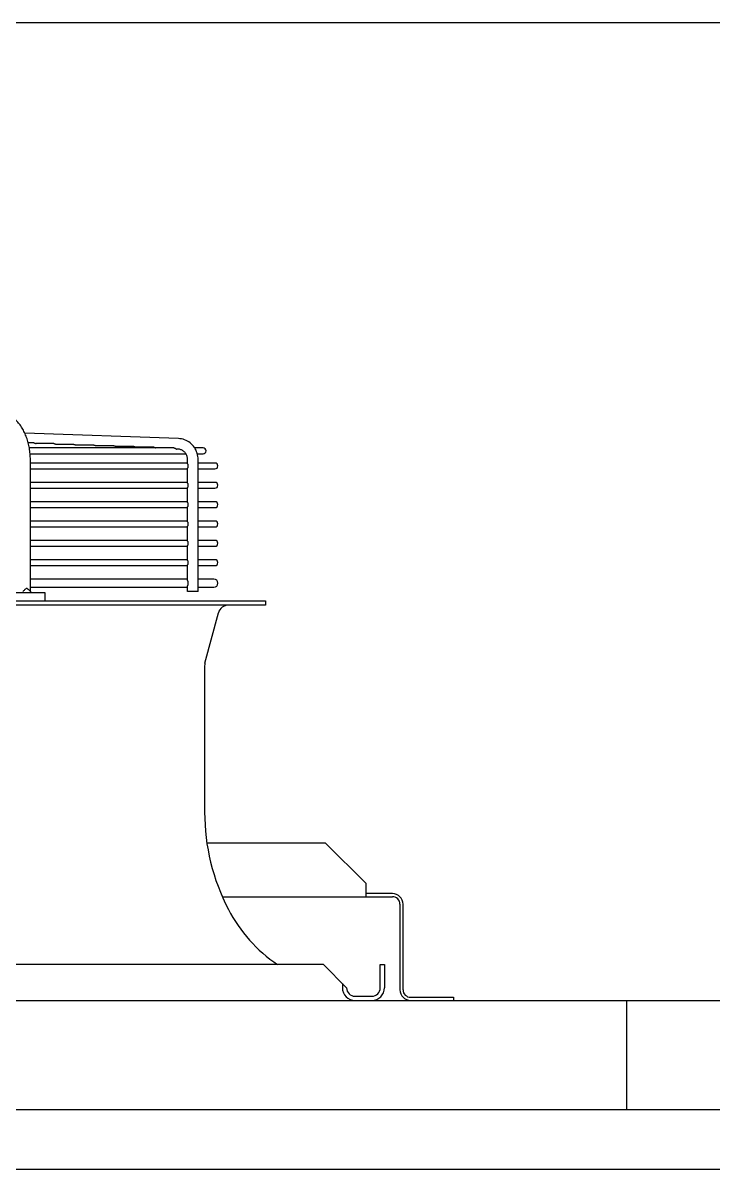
# Model space of a CAD drawing. Header units: millimetres. Extents: x 17700 to 32328, y 19251 to 29476.
# Drawn here: x 18006.14 to 18019.06, y 19593.38 to 19614.85 of the extents above; entities that cross this region are included whole.
import ezdxf

# ---------------------------------------------------------------- set-up
doc = ezdxf.new("R2010")
doc.units = ezdxf.units.MM
doc.header["$LTSCALE"] = 5
doc.layers.add('UNIT', color=6, linetype='Continuous')
doc.styles.add('SUBMITTAL', font='romans.shx', dxfattribs={"width": 0.75})
doc.dimstyles.new('SUBMITTAL', dxfattribs={"dimtxt": 0.09375, "dimasz": 0.09375, "dimexe": 0.03125, "dimexo": 0.0625, "dimgap": 0.0625, "dimtad": 0, "dimdec": 4, "dimzin": 4, "dimdsep": 46, "dimlunit": 4, "dimtxsty": 'SUBMITTAL', "dimcen": 0.09375, "dimclre": 6, "dimadec": 0, "dimazin": 0, "dimtfac": 1, "dimtdec": 0, "dimtofl": 0, "dimtmove": 0, "dimatfit": 3, "dimfxl": 0, "dimfrac": 2, "dimtolj": 1, "dimtzin": 4, "dimarcsym": 0})

msp = doc.modelspace()

# ---------------------------------------------------------------- linework, layer by layer
at = {"layer": 'UNIT'}
for p, q in [((18009.0516, 19607.0623), (18006.1764, 19607.1663)), ((18006.3466, 19606.9814), (18006.2423, 19606.9814)), ((18006.7208, 19606.9679), (18006.3874, 19606.9679)), ((18007.0949, 19606.9544), (18006.7615, 19606.9544)), ((18007.4691, 19606.9409), (18007.1357, 19606.9409)), ((18008.9659, 19606.8869), (18006.2628, 19606.8869)), ((18006.2771, 19606.7767), (18009.1944, 19606.7767)), ((18007.8433, 19606.9274), (18007.5099, 19606.9274)), ((18008.2175, 19606.9139), (18007.8841, 19606.9139)), ((18008.5917, 19606.9004), (18008.2583, 19606.9004)), ((18009.0445, 19606.8656), (18009.0223, 19606.8664)), ((18009.5161, 19606.8869), (18009.3575, 19606.8869)), ((18009.4071, 19606.7767), (18009.5161, 19606.7767)), ((18006.2817, 19604.1995), (18006.2817, 19606.6689)), ((18009.2249, 19606.605), (18006.2817, 19606.605)), ((18009.2249, 19606.589), (18009.2249, 19606.6689)), ((18009.2249, 19606.2268), (18009.2249, 19606.5107)), ((18009.4217, 19604.1995), (18009.4217, 19606.6689)), ((18009.7365, 19606.605), (18009.4217, 19606.605)), ((18006.2817, 19606.4948), (18009.2249, 19606.4948)), ((18009.4217, 19606.4948), (18009.7365, 19606.4948)), ((18009.2249, 19606.2428), (18006.2817, 19606.2428)), ((18006.2817, 19606.1326), (18009.2249, 19606.1326)), ((18009.2249, 19605.8646), (18009.2249, 19606.1485)), ((18009.7365, 19606.2428), (18009.4217, 19606.2428)), ((18009.4217, 19606.1326), (18009.7365, 19606.1326)), ((18009.2249, 19605.8806), (18006.2817, 19605.8806)), ((18009.7365, 19605.8806), (18009.4217, 19605.8806)), ((18006.2817, 19605.7704), (18009.2249, 19605.7704)), ((18009.2249, 19605.5024), (18009.2249, 19605.7863)), ((18009.4217, 19605.7704), (18009.7365, 19605.7704)), ((18009.2249, 19605.5184), (18006.2817, 19605.5184)), ((18009.7365, 19605.5184), (18009.4217, 19605.5184)), ((18006.2817, 19605.4081), (18009.2249, 19605.4081)), ((18009.2249, 19605.1402), (18009.2249, 19605.4241)), ((18009.4217, 19605.4081), (18009.7365, 19605.4081)), ((18009.2249, 19605.1562), (18006.2817, 19605.1562)), ((18006.2817, 19605.0459), (18009.2249, 19605.0459)), ((18009.2249, 19604.778), (18009.2249, 19605.0619)), ((18009.7365, 19605.1562), (18009.4217, 19605.1562)), ((18009.4217, 19605.0459), (18009.7365, 19605.0459)), ((18009.2249, 19604.794), (18006.2817, 19604.794)), ((18009.7365, 19604.794), (18009.4217, 19604.794)), ((18006.2817, 19604.6837), (18009.2249, 19604.6837)), ((18009.2249, 19604.4023), (18009.2249, 19604.6997)), ((18009.4217, 19604.6837), (18009.7365, 19604.6837)), ((18009.2249, 19604.4318), (18006.2817, 19604.4318)), ((18009.7149, 19604.4318), (18009.4217, 19604.4318)), ((18004.3244, 19604.1798), (18006.5515, 19604.1798)), ((18006.2817, 19604.2782), (18009.2249, 19604.2782)), ((18006.5515, 19604.1798), (18006.5515, 19604.0223)), ((18009.2249, 19604.1995), (18009.2249, 19604.3077)), ((18009.4217, 19604.1995), (18009.2249, 19604.1995)), ((18009.4217, 19604.2782), (18009.7149, 19604.2782)), ((17976.9452, 19604.0223), (18010.6853, 19604.0223)), ((18010.6853, 19603.9436), (17976.9452, 19603.9436)), ((18010.6853, 19604.0223), (18010.6853, 19603.9436)), ((18009.5503, 19602.8558), (18009.8014, 19603.7974)), ((18009.5436, 19602.8051), (18009.5436, 19600.0641)), ((18011.8083, 19599.484), (18009.5866, 19599.484)), ((18012.5583, 19598.734), (18011.8083, 19599.484)), ((18012.5583, 19598.734), (18012.5583, 19598.484)), ((18009.8746, 19598.484), (18013.0583, 19598.484)), ((18013.0583, 19598.542), (18012.5583, 19598.542)), ((18013.1993, 19598.343), (18013.1993, 19596.741)), ((18013.2573, 19596.741), (18013.2573, 19598.343)), ((18011.768, 19597.2113), (17975.8625, 19597.2113)), ((18011.768, 19597.2113), (18012.2011, 19596.7782)), ((18012.831, 19596.7782), (18012.831, 19597.2113)), ((18012.831, 19597.2113), (18012.9098, 19597.2113)), ((18012.9098, 19597.2113), (18012.9098, 19596.7782)), ((18012.1224, 19596.857), (18012.1224, 19596.7782)), ((17970.1903, 19596.542), (18159.1644, 19596.542)), ((18012.3586, 19596.6207), (18012.6735, 19596.6207)), ((18013.3983, 19596.6), (18014.1993, 19596.6)), ((18014.1993, 19596.6), (18014.1993, 19596.542)), ((18017.4403, 19596.542), (18017.4403, 19594.4924)), ((18159.1644, 19594.4924), (17970.1903, 19594.4924)), ((17974.4403, 19593.3829), (18154.9285, 19593.3829))]:
    msp.add_line(p, q, dxfattribs=at)
for centre, radius, start, end in [((18009.5161, 19606.8318), 0.0551, 270, 90), ((18009.7365, 19606.5499), 0.0551, 270, 90), ((18009.7365, 19606.1877), 0.0551, 270, 90), ((18009.7365, 19605.8255), 0.0551, 270, 90), ((18009.7365, 19605.4633), 0.0551, 270, 90), ((18009.7365, 19605.1011), 0.0551, 270, 90), ((18009.7365, 19604.7389), 0.0551, 270, 90), ((18009.7149, 19604.355), 0.0768, 270, 90), ((18009.9916, 19603.7467), 0.1969, 90, 165.06858), ((18009.7405, 19602.8051), 0.1969, 165.06858, 180), ((18013.4806, 19600.0641), 3.937, 180, 207.50184), ((18013.0583, 19598.343), 0.199, 0, 90), ((18013.0583, 19598.343), 0.141, 0, 90), ((18012.5028, 19599.5551), 2.8346, 207.50184, 235.77552), ((18012.3586, 19596.7782), 0.2362, 180, 270), ((18012.3586, 19596.7782), 0.1575, 180, 270), ((18012.6735, 19596.7782), 0.2362, 270, 0), ((18012.6735, 19596.7782), 0.1575, 270, 0), ((18013.3983, 19596.741), 0.199, 180, 270), ((18013.3983, 19596.741), 0.141, 180, 270)]:
    msp.add_arc(centre, radius, start, end, dxfattribs=at)
for points, knots in [([(18006.2817, 19606.6689), (18006.2817, 19606.7044), (18006.2802, 19606.7403), (18006.2772, 19606.7757), (18006.2742, 19606.8112), (18006.2698, 19606.8461), (18006.2639, 19606.8808), (18006.258, 19606.9154), (18006.2506, 19606.9498), (18006.2418, 19606.9833), (18006.2331, 19607.0167), (18006.223, 19607.0493), (18006.2115, 19607.081), (18006.2, 19607.1128), (18006.1871, 19607.1438), (18006.1731, 19607.1734), (18006.159, 19607.203), (18006.1438, 19607.2313), (18006.1274, 19607.2583), (18006.111, 19607.2854), (18006.0933, 19607.3112), (18006.0747, 19607.3354), (18006.0562, 19607.3595), (18006.0367, 19607.382), (18006.0163, 19607.4029), (18005.9958, 19607.4237), (18005.9744, 19607.443), (18005.9523, 19607.4603), (18005.9303, 19607.4777), (18005.9077, 19607.4931), (18005.8843, 19607.5066), (18005.861, 19607.5201), (18005.837, 19607.5318), (18005.8127, 19607.5413), (18005.7884, 19607.5509), (18005.7638, 19607.5583), (18005.7389, 19607.5638), (18005.714, 19607.5692), (18005.6886, 19607.5726), (18005.6635, 19607.5738)], [0, 0, 0, 0, 0.076921, 0.076921, 0.076921, 0.1538421, 0.1538421, 0.1538421, 0.2307631, 0.2307631, 0.2307631, 0.3076842, 0.3076842, 0.3076842, 0.3846052, 0.3846052, 0.3846052, 0.4615263, 0.4615263, 0.4615263, 0.5384473, 0.5384473, 0.5384473, 0.6153684, 0.6153684, 0.6153684, 0.6922894, 0.6922894, 0.6922894, 0.7692105, 0.7692105, 0.7692105, 0.8461315, 0.8461315, 0.8461315, 0.9230526, 0.9230526, 0.9230526, 1, 1, 1, 1]), ([(18006.3466, 19606.9814), (18006.3467, 19606.9814), (18006.3468, 19606.9814), (18006.347, 19606.9814), (18006.3479, 19606.9814), (18006.3489, 19606.9814), (18006.3499, 19606.9813), (18006.3508, 19606.9812), (18006.3518, 19606.9811), (18006.3528, 19606.981), (18006.3538, 19606.9809), (18006.3548, 19606.9808), (18006.3558, 19606.9806), (18006.3568, 19606.9804), (18006.3578, 19606.9802), (18006.3588, 19606.98), (18006.3598, 19606.9798), (18006.3608, 19606.9795), (18006.3618, 19606.9793), (18006.3628, 19606.979), (18006.3638, 19606.9787), (18006.3648, 19606.9784), (18006.3658, 19606.9781), (18006.3668, 19606.9777), (18006.3678, 19606.9774), (18006.3688, 19606.977), (18006.3698, 19606.9766), (18006.3708, 19606.9762), (18006.3718, 19606.9758), (18006.3728, 19606.9754), (18006.3738, 19606.975), (18006.3748, 19606.9745), (18006.3758, 19606.9741), (18006.3767, 19606.9736), (18006.3777, 19606.9731), (18006.3787, 19606.9726), (18006.3796, 19606.9721), (18006.3806, 19606.9716), (18006.3815, 19606.9711), (18006.3825, 19606.9706), (18006.3834, 19606.9701), (18006.3843, 19606.9696), (18006.3853, 19606.9691), (18006.386, 19606.9687), (18006.3867, 19606.9683), (18006.3874, 19606.9679)], [0.48439597, 0.48439597, 0.48439597, 0.48439597, 0.48780488, 0.48780488, 0.48780488, 0.51219512, 0.51219512, 0.51219512, 0.53658537, 0.53658537, 0.53658537, 0.56097561, 0.56097561, 0.56097561, 0.58536585, 0.58536585, 0.58536585, 0.6097561, 0.6097561, 0.6097561, 0.63414634, 0.63414634, 0.63414634, 0.65853659, 0.65853659, 0.65853659, 0.68292683, 0.68292683, 0.68292683, 0.70731707, 0.70731707, 0.70731707, 0.73170732, 0.73170732, 0.73170732, 0.75609756, 0.75609756, 0.75609756, 0.7804878, 0.7804878, 0.7804878, 0.80487805, 0.80487805, 0.80487805, 0.82380204, 0.82380204, 0.82380204, 0.82380204]), ([(18006.7208, 19606.9679), (18006.7209, 19606.9679), (18006.721, 19606.9679), (18006.7212, 19606.9679), (18006.7221, 19606.9679), (18006.7231, 19606.9679), (18006.7241, 19606.9678), (18006.725, 19606.9677), (18006.726, 19606.9677), (18006.727, 19606.9675), (18006.728, 19606.9674), (18006.729, 19606.9673), (18006.73, 19606.9671), (18006.731, 19606.9669), (18006.732, 19606.9667), (18006.733, 19606.9665), (18006.734, 19606.9663), (18006.735, 19606.966), (18006.736, 19606.9658), (18006.737, 19606.9655), (18006.738, 19606.9652), (18006.739, 19606.9649), (18006.74, 19606.9646), (18006.741, 19606.9642), (18006.742, 19606.9639), (18006.743, 19606.9635), (18006.744, 19606.9631), (18006.745, 19606.9627), (18006.746, 19606.9623), (18006.747, 19606.9619), (18006.748, 19606.9614), (18006.749, 19606.961), (18006.75, 19606.9605), (18006.7509, 19606.9601), (18006.7519, 19606.9596), (18006.7529, 19606.9591), (18006.7538, 19606.9586), (18006.7548, 19606.9581), (18006.7558, 19606.9576), (18006.7567, 19606.9571), (18006.7576, 19606.9566), (18006.7586, 19606.9561), (18006.7595, 19606.9556), (18006.7602, 19606.9552), (18006.7609, 19606.9548), (18006.7615, 19606.9544)], [0.48440995, 0.48440995, 0.48440995, 0.48440995, 0.48780488, 0.48780488, 0.48780488, 0.51219512, 0.51219512, 0.51219512, 0.53658537, 0.53658537, 0.53658537, 0.56097561, 0.56097561, 0.56097561, 0.58536585, 0.58536585, 0.58536585, 0.6097561, 0.6097561, 0.6097561, 0.63414634, 0.63414634, 0.63414634, 0.65853659, 0.65853659, 0.65853659, 0.68292683, 0.68292683, 0.68292683, 0.70731707, 0.70731707, 0.70731707, 0.73170732, 0.73170732, 0.73170732, 0.75609756, 0.75609756, 0.75609756, 0.7804878, 0.7804878, 0.7804878, 0.80487805, 0.80487805, 0.80487805, 0.82345363, 0.82345363, 0.82345363, 0.82345363]), ([(18007.0949, 19606.9544), (18007.0951, 19606.9544), (18007.0952, 19606.9544), (18007.0953, 19606.9544), (18007.0963, 19606.9544), (18007.0973, 19606.9544), (18007.0982, 19606.9543), (18007.0992, 19606.9542), (18007.1002, 19606.9542), (18007.1012, 19606.954), (18007.1022, 19606.9539), (18007.1032, 19606.9538), (18007.1042, 19606.9536), (18007.1052, 19606.9534), (18007.1062, 19606.9532), (18007.1072, 19606.953), (18007.1082, 19606.9528), (18007.1092, 19606.9526), (18007.1102, 19606.9523), (18007.1112, 19606.952), (18007.1122, 19606.9517), (18007.1132, 19606.9514), (18007.1142, 19606.9511), (18007.1153, 19606.9507), (18007.1163, 19606.9504), (18007.1173, 19606.95), (18007.1183, 19606.9496), (18007.1193, 19606.9492), (18007.1202, 19606.9488), (18007.1212, 19606.9484), (18007.1222, 19606.9479), (18007.1232, 19606.9475), (18007.1242, 19606.947), (18007.1252, 19606.9466), (18007.1261, 19606.9461), (18007.1271, 19606.9456), (18007.1281, 19606.9451), (18007.129, 19606.9446), (18007.13, 19606.9441), (18007.1309, 19606.9436), (18007.1318, 19606.9431), (18007.1328, 19606.9426), (18007.1337, 19606.9421), (18007.1344, 19606.9417), (18007.135, 19606.9413), (18007.1357, 19606.9409)], [0.48442393, 0.48442393, 0.48442393, 0.48442393, 0.48780488, 0.48780488, 0.48780488, 0.51219512, 0.51219512, 0.51219512, 0.53658537, 0.53658537, 0.53658537, 0.56097561, 0.56097561, 0.56097561, 0.58536585, 0.58536585, 0.58536585, 0.6097561, 0.6097561, 0.6097561, 0.63414634, 0.63414634, 0.63414634, 0.65853659, 0.65853659, 0.65853659, 0.68292683, 0.68292683, 0.68292683, 0.70731707, 0.70731707, 0.70731707, 0.73170732, 0.73170732, 0.73170732, 0.75609756, 0.75609756, 0.75609756, 0.7804878, 0.7804878, 0.7804878, 0.80487805, 0.80487805, 0.80487805, 0.82310602, 0.82310602, 0.82310602, 0.82310602]), ([(18007.4691, 19606.9409), (18007.4693, 19606.9409), (18007.4694, 19606.9409), (18007.4695, 19606.9409), (18007.4705, 19606.9409), (18007.4715, 19606.9409), (18007.4724, 19606.9408), (18007.4734, 19606.9407), (18007.4744, 19606.9407), (18007.4754, 19606.9405), (18007.4764, 19606.9404), (18007.4774, 19606.9403), (18007.4784, 19606.9401), (18007.4794, 19606.9399), (18007.4804, 19606.9397), (18007.4814, 19606.9395), (18007.4824, 19606.9393), (18007.4834, 19606.9391), (18007.4844, 19606.9388), (18007.4854, 19606.9385), (18007.4864, 19606.9382), (18007.4874, 19606.9379), (18007.4885, 19606.9376), (18007.4895, 19606.9372), (18007.4905, 19606.9369), (18007.4915, 19606.9365), (18007.4925, 19606.9361), (18007.4935, 19606.9357), (18007.4945, 19606.9353), (18007.4955, 19606.9349), (18007.4964, 19606.9344), (18007.4974, 19606.934), (18007.4984, 19606.9335), (18007.4994, 19606.9331), (18007.5003, 19606.9326), (18007.5013, 19606.9321), (18007.5023, 19606.9316), (18007.5032, 19606.9311), (18007.5042, 19606.9306), (18007.5051, 19606.9301), (18007.5061, 19606.9296), (18007.507, 19606.9291), (18007.5079, 19606.9286), (18007.5086, 19606.9282), (18007.5092, 19606.9278), (18007.5099, 19606.9274)], [0.48443789, 0.48443789, 0.48443789, 0.48443789, 0.48780488, 0.48780488, 0.48780488, 0.51219512, 0.51219512, 0.51219512, 0.53658537, 0.53658537, 0.53658537, 0.56097561, 0.56097561, 0.56097561, 0.58536585, 0.58536585, 0.58536585, 0.6097561, 0.6097561, 0.6097561, 0.63414634, 0.63414634, 0.63414634, 0.65853659, 0.65853659, 0.65853659, 0.68292683, 0.68292683, 0.68292683, 0.70731707, 0.70731707, 0.70731707, 0.73170732, 0.73170732, 0.73170732, 0.75609756, 0.75609756, 0.75609756, 0.7804878, 0.7804878, 0.7804878, 0.80487805, 0.80487805, 0.80487805, 0.82275922, 0.82275922, 0.82275922, 0.82275922]), ([(18009.4217, 19606.6689), (18009.4217, 19606.7088), (18009.4158, 19606.7488), (18009.3924, 19606.8252), (18009.3749, 19606.8616), (18009.3301, 19606.9274), (18009.3026, 19606.9569), (18009.2401, 19607.006), (18009.2051, 19607.0256), (18009.1306, 19607.0531), (18009.0912, 19607.0609), (18009.0516, 19607.0623)], [1.5707963, 1.5707963, 1.5707963, 1.5707963, 1.8779743, 1.8779743, 2.1851522, 2.1851522, 2.4923302, 2.4923302, 2.7995081, 2.7995081, 3.1066861, 3.1066861, 3.1066861, 3.1066861]), ([(18007.8433, 19606.9274), (18007.8435, 19606.9274), (18007.8436, 19606.9274), (18007.8437, 19606.9274), (18007.8447, 19606.9274), (18007.8457, 19606.9274), (18007.8466, 19606.9273), (18007.8476, 19606.9273), (18007.8486, 19606.9272), (18007.8496, 19606.927), (18007.8506, 19606.9269), (18007.8516, 19606.9268), (18007.8526, 19606.9266), (18007.8536, 19606.9264), (18007.8546, 19606.9262), (18007.8556, 19606.926), (18007.8566, 19606.9258), (18007.8576, 19606.9256), (18007.8586, 19606.9253), (18007.8596, 19606.925), (18007.8606, 19606.9247), (18007.8617, 19606.9244), (18007.8627, 19606.9241), (18007.8637, 19606.9237), (18007.8647, 19606.9234), (18007.8657, 19606.923), (18007.8667, 19606.9226), (18007.8677, 19606.9222), (18007.8687, 19606.9218), (18007.8697, 19606.9214), (18007.8706, 19606.9209), (18007.8716, 19606.9205), (18007.8726, 19606.92), (18007.8736, 19606.9196), (18007.8746, 19606.9191), (18007.8755, 19606.9186), (18007.8765, 19606.9181), (18007.8774, 19606.9176), (18007.8784, 19606.9171), (18007.8793, 19606.9166), (18007.8803, 19606.9161), (18007.8812, 19606.9156), (18007.8821, 19606.915), (18007.8828, 19606.9147), (18007.8834, 19606.9143), (18007.8841, 19606.9139)], [0.48445184, 0.48445184, 0.48445184, 0.48445184, 0.48780488, 0.48780488, 0.48780488, 0.51219512, 0.51219512, 0.51219512, 0.53658537, 0.53658537, 0.53658537, 0.56097561, 0.56097561, 0.56097561, 0.58536585, 0.58536585, 0.58536585, 0.6097561, 0.6097561, 0.6097561, 0.63414634, 0.63414634, 0.63414634, 0.65853659, 0.65853659, 0.65853659, 0.68292683, 0.68292683, 0.68292683, 0.70731707, 0.70731707, 0.70731707, 0.73170732, 0.73170732, 0.73170732, 0.75609756, 0.75609756, 0.75609756, 0.7804878, 0.7804878, 0.7804878, 0.80487805, 0.80487805, 0.80487805, 0.82241329, 0.82241329, 0.82241329, 0.82241329]), ([(18008.2175, 19606.9139), (18008.2177, 19606.9139), (18008.2178, 19606.9139), (18008.2179, 19606.9139), (18008.2189, 19606.9139), (18008.2198, 19606.9139), (18008.2208, 19606.9138), (18008.2218, 19606.9138), (18008.2228, 19606.9137), (18008.2238, 19606.9136), (18008.2248, 19606.9134), (18008.2258, 19606.9133), (18008.2268, 19606.9131), (18008.2278, 19606.9129), (18008.2288, 19606.9128), (18008.2298, 19606.9125), (18008.2308, 19606.9123), (18008.2318, 19606.9121), (18008.2328, 19606.9118), (18008.2338, 19606.9115), (18008.2348, 19606.9112), (18008.2359, 19606.9109), (18008.2369, 19606.9106), (18008.2379, 19606.9102), (18008.2389, 19606.9099), (18008.2399, 19606.9095), (18008.2409, 19606.9091), (18008.2419, 19606.9087), (18008.2429, 19606.9083), (18008.2439, 19606.9079), (18008.2449, 19606.9074), (18008.2458, 19606.907), (18008.2468, 19606.9065), (18008.2478, 19606.906), (18008.2488, 19606.9056), (18008.2497, 19606.9051), (18008.2507, 19606.9046), (18008.2517, 19606.9041), (18008.2526, 19606.9036), (18008.2536, 19606.9031), (18008.2545, 19606.9026), (18008.2554, 19606.902), (18008.2563, 19606.9015), (18008.257, 19606.9012), (18008.2576, 19606.9008), (18008.2583, 19606.9004)], [0.48446578, 0.48446578, 0.48446578, 0.48446578, 0.48780488, 0.48780488, 0.48780488, 0.51219512, 0.51219512, 0.51219512, 0.53658537, 0.53658537, 0.53658537, 0.56097561, 0.56097561, 0.56097561, 0.58536585, 0.58536585, 0.58536585, 0.6097561, 0.6097561, 0.6097561, 0.63414634, 0.63414634, 0.63414634, 0.65853659, 0.65853659, 0.65853659, 0.68292683, 0.68292683, 0.68292683, 0.70731707, 0.70731707, 0.70731707, 0.73170732, 0.73170732, 0.73170732, 0.75609756, 0.75609756, 0.75609756, 0.7804878, 0.7804878, 0.7804878, 0.80487805, 0.80487805, 0.80487805, 0.82206823, 0.82206823, 0.82206823, 0.82206823]), ([(18008.5917, 19606.9004), (18008.5918, 19606.9004), (18008.592, 19606.9004), (18008.5921, 19606.9004), (18008.5931, 19606.9004), (18008.594, 19606.9004), (18008.595, 19606.9003), (18008.596, 19606.9003), (18008.597, 19606.9002), (18008.598, 19606.9001), (18008.599, 19606.8999), (18008.6, 19606.8998), (18008.601, 19606.8996), (18008.602, 19606.8995), (18008.603, 19606.8993), (18008.604, 19606.899), (18008.605, 19606.8988), (18008.606, 19606.8986), (18008.607, 19606.8983), (18008.608, 19606.898), (18008.6091, 19606.8977), (18008.6101, 19606.8974), (18008.6111, 19606.8971), (18008.6121, 19606.8967), (18008.6131, 19606.8964), (18008.6141, 19606.896), (18008.6151, 19606.8956), (18008.6161, 19606.8952), (18008.6171, 19606.8948), (18008.6181, 19606.8944), (18008.6191, 19606.8939), (18008.6201, 19606.8935), (18008.621, 19606.893), (18008.622, 19606.8925), (18008.623, 19606.8921), (18008.624, 19606.8916), (18008.6249, 19606.8911), (18008.6259, 19606.8906), (18008.6268, 19606.8901), (18008.6278, 19606.8896), (18008.6287, 19606.889), (18008.6296, 19606.8885), (18008.6306, 19606.888), (18008.6312, 19606.8876), (18008.6318, 19606.8873), (18008.6324, 19606.8869)], [0.48447969, 0.48447969, 0.48447969, 0.48447969, 0.48780488, 0.48780488, 0.48780488, 0.51219512, 0.51219512, 0.51219512, 0.53658537, 0.53658537, 0.53658537, 0.56097561, 0.56097561, 0.56097561, 0.58536585, 0.58536585, 0.58536585, 0.6097561, 0.6097561, 0.6097561, 0.63414634, 0.63414634, 0.63414634, 0.65853659, 0.65853659, 0.65853659, 0.68292683, 0.68292683, 0.68292683, 0.70731707, 0.70731707, 0.70731707, 0.73170732, 0.73170732, 0.73170732, 0.75609756, 0.75609756, 0.75609756, 0.7804878, 0.7804878, 0.7804878, 0.80487805, 0.80487805, 0.80487805, 0.82172407, 0.82172407, 0.82172407, 0.82172407]), ([(18008.9659, 19606.8869), (18008.966, 19606.8869), (18008.9662, 19606.8869), (18008.9663, 19606.8869), (18008.9673, 19606.8869), (18008.9682, 19606.8869), (18008.9692, 19606.8868), (18008.9702, 19606.8868), (18008.9712, 19606.8867), (18008.9722, 19606.8866), (18008.9732, 19606.8864), (18008.9742, 19606.8863), (18008.9752, 19606.8861), (18008.9762, 19606.886), (18008.9772, 19606.8858), (18008.9782, 19606.8855), (18008.9792, 19606.8853), (18008.9802, 19606.8851), (18008.9812, 19606.8848), (18008.9822, 19606.8845), (18008.9833, 19606.8842), (18008.9843, 19606.8839), (18008.9853, 19606.8836), (18008.9863, 19606.8832), (18008.9873, 19606.8829), (18008.9883, 19606.8825), (18008.9893, 19606.8821), (18008.9903, 19606.8817), (18008.9913, 19606.8813), (18008.9923, 19606.8809), (18008.9933, 19606.8804), (18008.9943, 19606.88), (18008.9953, 19606.8795), (18008.9962, 19606.879), (18008.9972, 19606.8786), (18008.9982, 19606.8781), (18008.9991, 19606.8776), (18009.0001, 19606.8771), (18009.001, 19606.8766), (18009.002, 19606.876), (18009.0029, 19606.8755), (18009.0039, 19606.875), (18009.0048, 19606.8745), (18009.0057, 19606.874), (18009.0066, 19606.8735), (18009.0075, 19606.8729), (18009.0084, 19606.8724), (18009.0092, 19606.8719), (18009.0101, 19606.8715), (18009.011, 19606.871), (18009.0118, 19606.8705), (18009.0126, 19606.8701), (18009.0134, 19606.8696), (18009.0142, 19606.8692), (18009.015, 19606.8688), (18009.0157, 19606.8684), (18009.0165, 19606.8681), (18009.0172, 19606.8678), (18009.0179, 19606.8675), (18009.0185, 19606.8672), (18009.0192, 19606.867), (18009.0198, 19606.8668), (18009.0204, 19606.8667), (18009.021, 19606.8666), (18009.0212, 19606.8665), (18009.0215, 19606.8665), (18009.0218, 19606.8664), (18009.022, 19606.8664), (18009.0221, 19606.8664), (18009.0223, 19606.8664)], [0.48449418, 0.48449418, 0.48449418, 0.48449418, 0.48780488, 0.48780488, 0.48780488, 0.51219512, 0.51219512, 0.51219512, 0.53658537, 0.53658537, 0.53658537, 0.56097561, 0.56097561, 0.56097561, 0.58536585, 0.58536585, 0.58536585, 0.6097561, 0.6097561, 0.6097561, 0.63414634, 0.63414634, 0.63414634, 0.65853659, 0.65853659, 0.65853659, 0.68292683, 0.68292683, 0.68292683, 0.70731707, 0.70731707, 0.70731707, 0.73170732, 0.73170732, 0.73170732, 0.75609756, 0.75609756, 0.75609756, 0.7804878, 0.7804878, 0.7804878, 0.80487805, 0.80487805, 0.80487805, 0.82926829, 0.82926829, 0.82926829, 0.85365854, 0.85365854, 0.85365854, 0.87804878, 0.87804878, 0.87804878, 0.90243902, 0.90243902, 0.90243902, 0.92682927, 0.92682927, 0.92682927, 0.95121951, 0.95121951, 0.95121951, 0.97560976, 0.97560976, 0.97560976, 0.98780488, 0.98780488, 0.98780488, 0.99598671, 0.99598671, 0.99598671, 0.99598671]), ([(18009.2249, 19606.6689), (18009.2249, 19606.6894), (18009.2218, 19606.7098), (18009.2099, 19606.7488), (18009.2011, 19606.7672), (18009.1786, 19606.8001), (18009.165, 19606.8147), (18009.1345, 19606.8387), (18009.1175, 19606.8481), (18009.0819, 19606.8612), (18009.0633, 19606.8649), (18009.0445, 19606.8656)], [1.5707963, 1.5707963, 1.5707963, 1.5707963, 1.8779743, 1.8779743, 2.1851522, 2.1851522, 2.4923302, 2.4923302, 2.7995081, 2.7995081, 3.1066861, 3.1066861, 3.1066861, 3.1066861]), ([(18009.2249, 19606.589), (18009.2249, 19606.589), (18009.2249, 19606.5885), (18009.225, 19606.5875), (18009.2253, 19606.5859), (18009.2258, 19606.5841), (18009.2264, 19606.5821), (18009.227, 19606.58), (18009.2277, 19606.5777), (18009.2284, 19606.5753), (18009.229, 19606.5728), (18009.2296, 19606.5701), (18009.2302, 19606.5674), (18009.2307, 19606.5646), (18009.2311, 19606.5618), (18009.2315, 19606.5588), (18009.2317, 19606.5559), (18009.2319, 19606.5529), (18009.2319, 19606.5509), (18009.2319, 19606.5499)], [0.23243635, 0.23243635, 0.23243635, 0.23243635, 0.23809524, 0.28571429, 0.33333333, 0.38095238, 0.42857143, 0.47619048, 0.52380952, 0.57142857, 0.61904762, 0.66666667, 0.71428571, 0.76190476, 0.80952381, 0.85714286, 0.9047619, 0.95238095, 1, 1, 1, 1]), ([(18009.2319, 19606.5499), (18009.2319, 19606.5489), (18009.2319, 19606.5469), (18009.2317, 19606.5439), (18009.2315, 19606.5409), (18009.2311, 19606.538), (18009.2307, 19606.5351), (18009.2302, 19606.5323), (18009.2296, 19606.5296), (18009.229, 19606.527), (18009.2284, 19606.5245), (18009.2277, 19606.522), (18009.227, 19606.5198), (18009.2264, 19606.5176), (18009.2258, 19606.5156), (18009.2253, 19606.5138), (18009.225, 19606.5122), (18009.2249, 19606.5113), (18009.2249, 19606.5108), (18009.2249, 19606.5107)], [0, 0, 0, 0, 0.04761905, 0.0952381, 0.14285714, 0.19047619, 0.23809524, 0.28571429, 0.33333333, 0.38095238, 0.42857143, 0.47619048, 0.52380952, 0.57142857, 0.61904762, 0.66666667, 0.71428571, 0.76190476, 0.76755485, 0.76755485, 0.76755485, 0.76755485]), ([(18009.2249, 19606.2268), (18009.2249, 19606.2268), (18009.2249, 19606.2263), (18009.225, 19606.2253), (18009.2253, 19606.2237), (18009.2258, 19606.2219), (18009.2264, 19606.2199), (18009.227, 19606.2178), (18009.2277, 19606.2155), (18009.2284, 19606.2131), (18009.229, 19606.2106), (18009.2296, 19606.2079), (18009.2302, 19606.2052), (18009.2307, 19606.2024), (18009.2311, 19606.1995), (18009.2315, 19606.1966), (18009.2317, 19606.1937), (18009.2319, 19606.1907), (18009.2319, 19606.1887), (18009.2319, 19606.1877)], [0.23243635, 0.23243635, 0.23243635, 0.23243635, 0.23809524, 0.28571429, 0.33333333, 0.38095238, 0.42857143, 0.47619048, 0.52380952, 0.57142857, 0.61904762, 0.66666667, 0.71428571, 0.76190476, 0.80952381, 0.85714286, 0.9047619, 0.95238095, 1, 1, 1, 1]), ([(18009.2319, 19606.1877), (18009.2319, 19606.1867), (18009.2319, 19606.1847), (18009.2317, 19606.1817), (18009.2315, 19606.1787), (18009.2311, 19606.1758), (18009.2307, 19606.1729), (18009.2302, 19606.1701), (18009.2296, 19606.1674), (18009.229, 19606.1648), (18009.2284, 19606.1623), (18009.2277, 19606.1598), (18009.227, 19606.1576), (18009.2264, 19606.1554), (18009.2258, 19606.1534), (18009.2253, 19606.1516), (18009.225, 19606.15), (18009.2249, 19606.1491), (18009.2249, 19606.1486), (18009.2249, 19606.1485)], [0, 0, 0, 0, 0.04761905, 0.0952381, 0.14285714, 0.19047619, 0.23809524, 0.28571429, 0.33333333, 0.38095238, 0.42857143, 0.47619048, 0.52380952, 0.57142857, 0.61904762, 0.66666667, 0.71428571, 0.76190476, 0.76755485, 0.76755485, 0.76755485, 0.76755485]), ([(18009.2249, 19605.8646), (18009.2249, 19605.8646), (18009.2249, 19605.8641), (18009.225, 19605.8631), (18009.2253, 19605.8615), (18009.2258, 19605.8597), (18009.2264, 19605.8577), (18009.227, 19605.8556), (18009.2277, 19605.8533), (18009.2284, 19605.8509), (18009.229, 19605.8484), (18009.2296, 19605.8457), (18009.2302, 19605.843), (18009.2307, 19605.8402), (18009.2311, 19605.8373), (18009.2315, 19605.8344), (18009.2317, 19605.8315), (18009.2319, 19605.8285), (18009.2319, 19605.8265), (18009.2319, 19605.8255)], [0.23243635, 0.23243635, 0.23243635, 0.23243635, 0.23809524, 0.28571429, 0.33333333, 0.38095238, 0.42857143, 0.47619048, 0.52380952, 0.57142857, 0.61904762, 0.66666667, 0.71428571, 0.76190476, 0.80952381, 0.85714286, 0.9047619, 0.95238095, 1, 1, 1, 1]), ([(18009.2319, 19605.8255), (18009.2319, 19605.8245), (18009.2319, 19605.8225), (18009.2317, 19605.8195), (18009.2315, 19605.8165), (18009.2311, 19605.8136), (18009.2307, 19605.8107), (18009.2302, 19605.8079), (18009.2296, 19605.8052), (18009.229, 19605.8026), (18009.2284, 19605.8), (18009.2277, 19605.7976), (18009.227, 19605.7954), (18009.2264, 19605.7932), (18009.2258, 19605.7912), (18009.2253, 19605.7894), (18009.225, 19605.7878), (18009.2249, 19605.7868), (18009.2249, 19605.7864), (18009.2249, 19605.7863)], [0, 0, 0, 0, 0.04761905, 0.0952381, 0.14285714, 0.19047619, 0.23809524, 0.28571429, 0.33333333, 0.38095238, 0.42857143, 0.47619048, 0.52380952, 0.57142857, 0.61904762, 0.66666667, 0.71428571, 0.76190476, 0.76755485, 0.76755485, 0.76755485, 0.76755485]), ([(18009.2249, 19605.5024), (18009.2249, 19605.5024), (18009.2249, 19605.5019), (18009.225, 19605.5009), (18009.2253, 19605.4993), (18009.2258, 19605.4975), (18009.2264, 19605.4955), (18009.227, 19605.4934), (18009.2277, 19605.4911), (18009.2284, 19605.4887), (18009.229, 19605.4862), (18009.2296, 19605.4835), (18009.2302, 19605.4808), (18009.2307, 19605.478), (18009.2311, 19605.4751), (18009.2315, 19605.4722), (18009.2317, 19605.4693), (18009.2319, 19605.4663), (18009.2319, 19605.4643), (18009.2319, 19605.4633)], [0.23243635, 0.23243635, 0.23243635, 0.23243635, 0.23809524, 0.28571429, 0.33333333, 0.38095238, 0.42857143, 0.47619048, 0.52380952, 0.57142857, 0.61904762, 0.66666667, 0.71428571, 0.76190476, 0.80952381, 0.85714286, 0.9047619, 0.95238095, 1, 1, 1, 1]), ([(18009.2319, 19605.4633), (18009.2319, 19605.4623), (18009.2319, 19605.4603), (18009.2317, 19605.4573), (18009.2315, 19605.4543), (18009.2311, 19605.4514), (18009.2307, 19605.4485), (18009.2302, 19605.4457), (18009.2296, 19605.443), (18009.229, 19605.4404), (18009.2284, 19605.4378), (18009.2277, 19605.4354), (18009.227, 19605.4331), (18009.2264, 19605.431), (18009.2258, 19605.429), (18009.2253, 19605.4272), (18009.225, 19605.4256), (18009.2249, 19605.4246), (18009.2249, 19605.4242), (18009.2249, 19605.4241)], [0, 0, 0, 0, 0.04761905, 0.0952381, 0.14285714, 0.19047619, 0.23809524, 0.28571429, 0.33333333, 0.38095238, 0.42857143, 0.47619048, 0.52380952, 0.57142857, 0.61904762, 0.66666667, 0.71428571, 0.76190476, 0.76755485, 0.76755485, 0.76755485, 0.76755485]), ([(18009.2249, 19605.1402), (18009.2249, 19605.1402), (18009.2249, 19605.1397), (18009.225, 19605.1387), (18009.2253, 19605.1371), (18009.2258, 19605.1353), (18009.2264, 19605.1333), (18009.227, 19605.1312), (18009.2277, 19605.1289), (18009.2284, 19605.1265), (18009.229, 19605.1239), (18009.2296, 19605.1213), (18009.2302, 19605.1186), (18009.2307, 19605.1158), (18009.2311, 19605.1129), (18009.2315, 19605.11), (18009.2317, 19605.1071), (18009.2319, 19605.1041), (18009.2319, 19605.1021), (18009.2319, 19605.1011)], [0.23243635, 0.23243635, 0.23243635, 0.23243635, 0.23809524, 0.28571429, 0.33333333, 0.38095238, 0.42857143, 0.47619048, 0.52380952, 0.57142857, 0.61904762, 0.66666667, 0.71428571, 0.76190476, 0.80952381, 0.85714286, 0.9047619, 0.95238095, 1, 1, 1, 1]), ([(18009.2319, 19605.1011), (18009.2319, 19605.1001), (18009.2319, 19605.0981), (18009.2317, 19605.0951), (18009.2315, 19605.0921), (18009.2311, 19605.0892), (18009.2307, 19605.0863), (18009.2302, 19605.0835), (18009.2296, 19605.0808), (18009.229, 19605.0782), (18009.2284, 19605.0756), (18009.2277, 19605.0732), (18009.227, 19605.0709), (18009.2264, 19605.0688), (18009.2258, 19605.0668), (18009.2253, 19605.065), (18009.225, 19605.0634), (18009.2249, 19605.0624), (18009.2249, 19605.062), (18009.2249, 19605.0619)], [0, 0, 0, 0, 0.04761905, 0.0952381, 0.14285714, 0.19047619, 0.23809524, 0.28571429, 0.33333333, 0.38095238, 0.42857143, 0.47619048, 0.52380952, 0.57142857, 0.61904762, 0.66666667, 0.71428571, 0.76190476, 0.76755485, 0.76755485, 0.76755485, 0.76755485]), ([(18009.2249, 19604.778), (18009.2249, 19604.7779), (18009.2249, 19604.7775), (18009.225, 19604.7765), (18009.2253, 19604.7749), (18009.2258, 19604.7731), (18009.2264, 19604.7711), (18009.227, 19604.769), (18009.2277, 19604.7667), (18009.2284, 19604.7643), (18009.229, 19604.7617), (18009.2296, 19604.7591), (18009.2302, 19604.7564), (18009.2307, 19604.7536), (18009.2311, 19604.7507), (18009.2315, 19604.7478), (18009.2317, 19604.7448), (18009.2319, 19604.7419), (18009.2319, 19604.7399), (18009.2319, 19604.7389)], [0.23243635, 0.23243635, 0.23243635, 0.23243635, 0.23809524, 0.28571429, 0.33333333, 0.38095238, 0.42857143, 0.47619048, 0.52380952, 0.57142857, 0.61904762, 0.66666667, 0.71428571, 0.76190476, 0.80952381, 0.85714286, 0.9047619, 0.95238095, 1, 1, 1, 1]), ([(18009.2319, 19604.7389), (18009.2319, 19604.7379), (18009.2319, 19604.7359), (18009.2317, 19604.7329), (18009.2315, 19604.7299), (18009.2311, 19604.727), (18009.2307, 19604.7241), (18009.2302, 19604.7213), (18009.2296, 19604.7186), (18009.229, 19604.716), (18009.2284, 19604.7134), (18009.2277, 19604.711), (18009.227, 19604.7087), (18009.2264, 19604.7066), (18009.2258, 19604.7046), (18009.2253, 19604.7028), (18009.225, 19604.7012), (18009.2249, 19604.7002), (18009.2249, 19604.6998), (18009.2249, 19604.6997)], [0, 0, 0, 0, 0.04761905, 0.0952381, 0.14285714, 0.19047619, 0.23809524, 0.28571429, 0.33333333, 0.38095238, 0.42857143, 0.47619048, 0.52380952, 0.57142857, 0.61904762, 0.66666667, 0.71428571, 0.76190476, 0.76755485, 0.76755485, 0.76755485, 0.76755485]), ([(18009.2249, 19604.4023), (18009.2249, 19604.402), (18009.2249, 19604.4011), (18009.2251, 19604.3995), (18009.2255, 19604.3974), (18009.226, 19604.3952), (18009.2266, 19604.3927), (18009.2273, 19604.39), (18009.2279, 19604.3871), (18009.2286, 19604.3841), (18009.2293, 19604.3808), (18009.2299, 19604.3775), (18009.2305, 19604.3739), (18009.231, 19604.3703), (18009.2314, 19604.3666), (18009.2317, 19604.3628), (18009.2319, 19604.3589), (18009.2319, 19604.3563), (18009.2319, 19604.355)], [0.25278995, 0.25278995, 0.25278995, 0.25278995, 0.28571429, 0.33333333, 0.38095238, 0.42857143, 0.47619048, 0.52380952, 0.57142857, 0.61904762, 0.66666667, 0.71428571, 0.76190476, 0.80952381, 0.85714286, 0.9047619, 0.95238095, 1, 1, 1, 1]), ([(18006.2538, 19604.228), (18006.2506, 19604.2314), (18006.2475, 19604.2345), (18006.2386, 19604.2427), (18006.233, 19604.247), (18006.2246, 19604.2514), (18006.2217, 19604.2526), (18006.2165, 19604.2538), (18006.2143, 19604.2541), (18006.2099, 19604.2541), (18006.2077, 19604.2538), (18006.2025, 19604.2526), (18006.1996, 19604.2514), (18006.1912, 19604.247), (18006.1856, 19604.2427), (18006.1691, 19604.2275), (18006.157, 19604.2137), (18006.1425, 19604.1961)], [-0.70512852, -0.70512852, -0.70512852, -0.70512852, -0.64697322, -0.64697322, -0.53019502, -0.53019502, -0.4705504, -0.4705504, -0.42676965, -0.42676965, -0.38298892, -0.38298892, -0.32334436, -0.32334436, -0.20656641, -0.20656641, -0.00000111, -0.00000111, -0.00000111, -0.00000111]), ([(18009.2319, 19604.355), (18009.2319, 19604.3537), (18009.2319, 19604.3511), (18009.2317, 19604.3472), (18009.2314, 19604.3434), (18009.231, 19604.3397), (18009.2305, 19604.336), (18009.2299, 19604.3325), (18009.2293, 19604.3292), (18009.2286, 19604.3259), (18009.2279, 19604.3229), (18009.2273, 19604.32), (18009.2266, 19604.3173), (18009.226, 19604.3148), (18009.2255, 19604.3126), (18009.2251, 19604.3105), (18009.2249, 19604.3089), (18009.2249, 19604.308), (18009.2249, 19604.3077)], [0, 0, 0, 0, 0.04761905, 0.0952381, 0.14285714, 0.19047619, 0.23809524, 0.28571429, 0.33333333, 0.38095238, 0.42857143, 0.47619048, 0.52380952, 0.57142857, 0.61904762, 0.66666667, 0.71428571, 0.74720158, 0.74720158, 0.74720158, 0.74720158])]:
    msp.add_open_spline(points, degree=3, knots=knots, dxfattribs=at)
msp.add_open_spline([(18006.2538, 19604.228), (18006.2695, 19604.2117), (18006.2854, 19604.1956), (18006.3016, 19604.1798)], degree=3, dxfattribs=at)

# ---------------------------------------------------------------- leaders
msp.add_leader([(18159.4234, 19600.8419), (18146.3104, 19614.846), (17982.6824, 19614.846)], dimstyle='SUBMITTAL', override={"dimscale": 36, "dimarcsym": 1}, dxfattribs=at)

doc.saveas('drawing.dxf')
